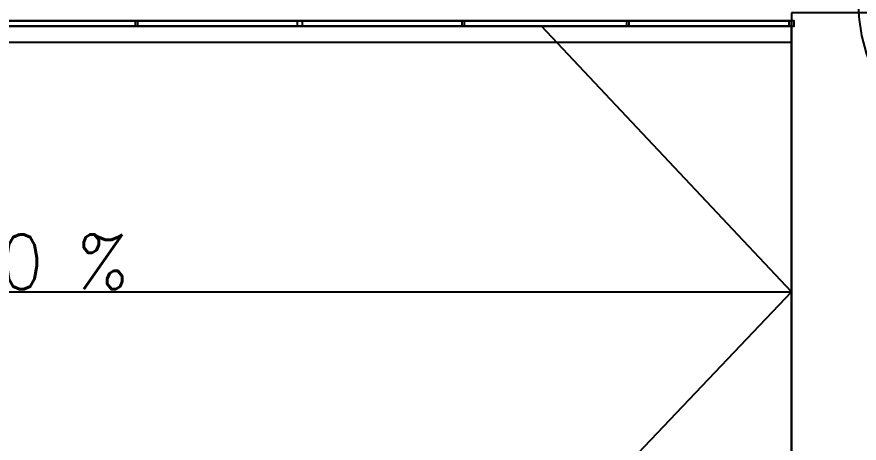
# Model space of a CAD drawing. Header units: millimetres. Extents: x 0 to 420, y 0 to 297.
# Drawn here: x 104.92 to 118.34, y 111.09 to 117.88 of the extents above; entities that cross this region are included whole.
import ezdxf

# ---------------------------------------------------------------- set-up
doc = ezdxf.new("R2010")
doc.units = ezdxf.units.MM
doc.layers.get('0').update_dxf_attribs({"linetype": 'CONTINUOUS'})
doc.styles.get("Standard").update_dxf_attribs({"font": 'STANDARD'})

msp = doc.modelspace()

# ---------------------------------------------------------------- linework, layer by layer
at = {"color": 0, "true_color": 0x000007}
for points in [[(118.321667, 118.1735), (118.336857, 117.872679), (118.381441, 117.580548), (118.45394, 117.298586), (118.552875, 117.028272), (118.676769, 116.771085), (118.82414, 116.528503), (118.993512, 116.302005), (119.183404, 116.093071), (119.392338, 115.903178), (119.618836, 115.733807), (119.861418, 115.586435), (120.118606, 115.462542), (120.38892, 115.363607), (120.670882, 115.291107), (120.963012, 115.246523), (121.263833, 115.231333)], [(91.186, 109.304667), (117.263333, 109.304667), (117.263333, 117.729), (91.186, 117.729)], [(108.542667, 117.729), (108.458, 117.729), (108.331, 117.729)], [(117.263333, 113.495667), (113.284, 117.729)], [(117.136333, 117.729), (117.051667, 117.729)], [(117.263333, 113.495667), (117.263333, 117.729), (117.136333, 117.729)], [(117.263333, 114.977333), (117.263333, 114.850333), (117.263333, 114.765667)], [(91.186, 113.495667), (117.263333, 113.495667), (113.284, 109.304667)], [(117.051667, 109.304667), (117.263333, 109.304667), (117.263333, 113.495667)], [(117.263333, 112.056333), (117.263333, 112.141), (117.263333, 112.268)]]:
    msp.add_lwpolyline(points, dxfattribs=at)
for points in [[(117.263333, 109.304667), (378.883333, 109.304667), (378.883333, 117.940667), (117.263333, 117.940667)], [(117.263333, 117.602), (117.263333, 117.729), (91.143667, 117.729), (91.143667, 117.475), (117.263333, 117.475)], [(117.263333, 117.729), (91.186, 117.729), (91.186, 117.813667), (117.263333, 117.813667), (117.263333, 117.729), (91.186, 117.729), (91.186, 117.813667), (117.263333, 117.813667), (117.263333, 117.729), (91.186, 117.729), (91.186, 117.813667), (117.263333, 117.813667), (117.263333, 117.729), (91.186, 117.729), (91.186, 117.813667), (117.263333, 117.813667), (117.263333, 117.729), (117.263333, 117.813667), (91.186, 117.813667), (91.186, 117.729)], [(106.849333, 117.729), (106.849333, 117.813667), (106.807, 117.813667), (106.807, 117.729)], [(109.474, 117.729), (109.474, 117.813667), (109.389333, 117.813667), (109.389333, 117.729)], [(112.056333, 117.729), (112.056333, 117.813667), (112.014, 117.813667), (112.014, 117.729)], [(114.681, 117.729), (114.681, 117.813667), (114.638667, 117.813667), (114.638667, 117.729)], [(117.263333, 117.813667), (117.221, 117.813667), (117.221, 117.771333), (117.221, 117.729), (117.263333, 117.729), (117.305667, 117.729), (117.305667, 117.771333), (117.305667, 117.813667)]]:
    msp.add_lwpolyline(points, close=True, dxfattribs=at)

# ---------------------------------------------------------------- texts
at = {"color": 0, "true_color": 0x000007, "insert": (102.277332, 114.410029), "char_height": 0.872032, "width": 4.28749084, "attachment_point": 1}
msp.add_mtext('10,00 %', dxfattribs=at)

doc.saveas('drawing.dxf')
